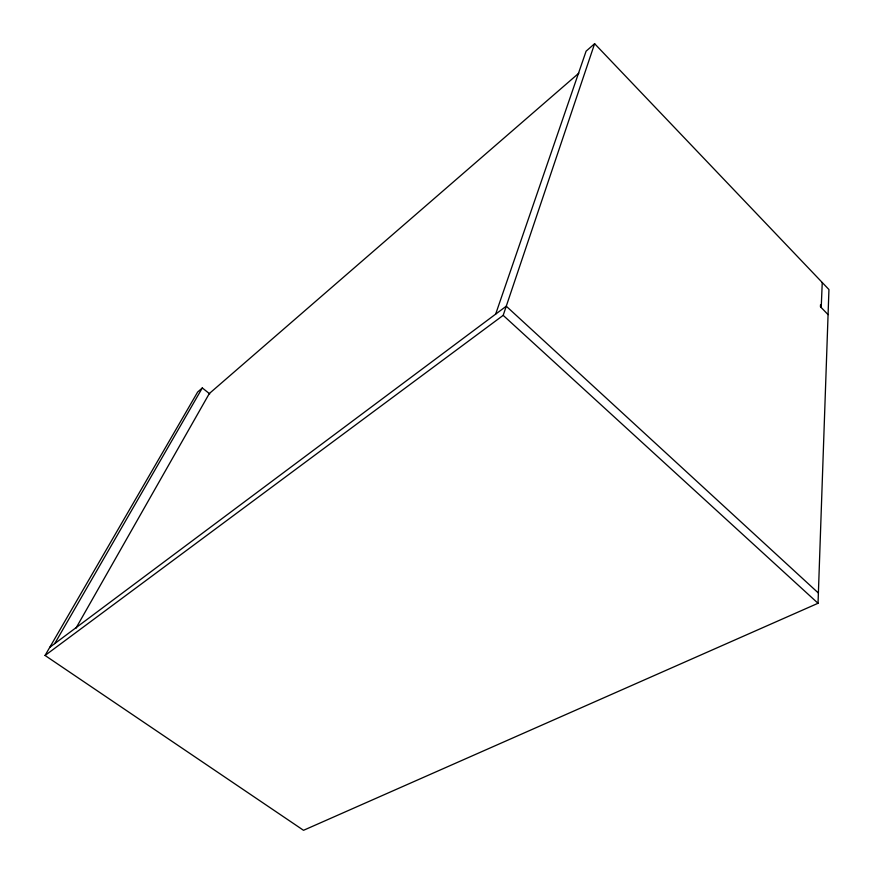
<?xml version="1.0" encoding="UTF-8"?>
<svg xmlns="http://www.w3.org/2000/svg" width="874" height="874" viewBox="0 0 874 874"><rect width="100%" height="100%" fill="white"/><g stroke="black" fill="none" stroke-linecap="round" stroke-linejoin="round"><path stroke-width="1.31" d="M209.738 393.89L202.309 387.947L197.633 392.044L45.055 655.467L303.529 830.3L818.031 603.279L828.945 289.545L594.626 43.7L586.093 51.184L495.645 314.148M821.221 307.517L822.248 282.521M45.055 655.467L503.184 315.35L594.626 43.7M75.852 628.384L209.312 393.551L578.872 73.143M54.734 643.603L202.309 387.947M49.785 647.306L506.264 306.206L818.392 593.02M503.184 315.35L818.031 603.279M821.298 305.692L820.511 304.884L820.435 306.708L828.071 314.64"/></g></svg>
